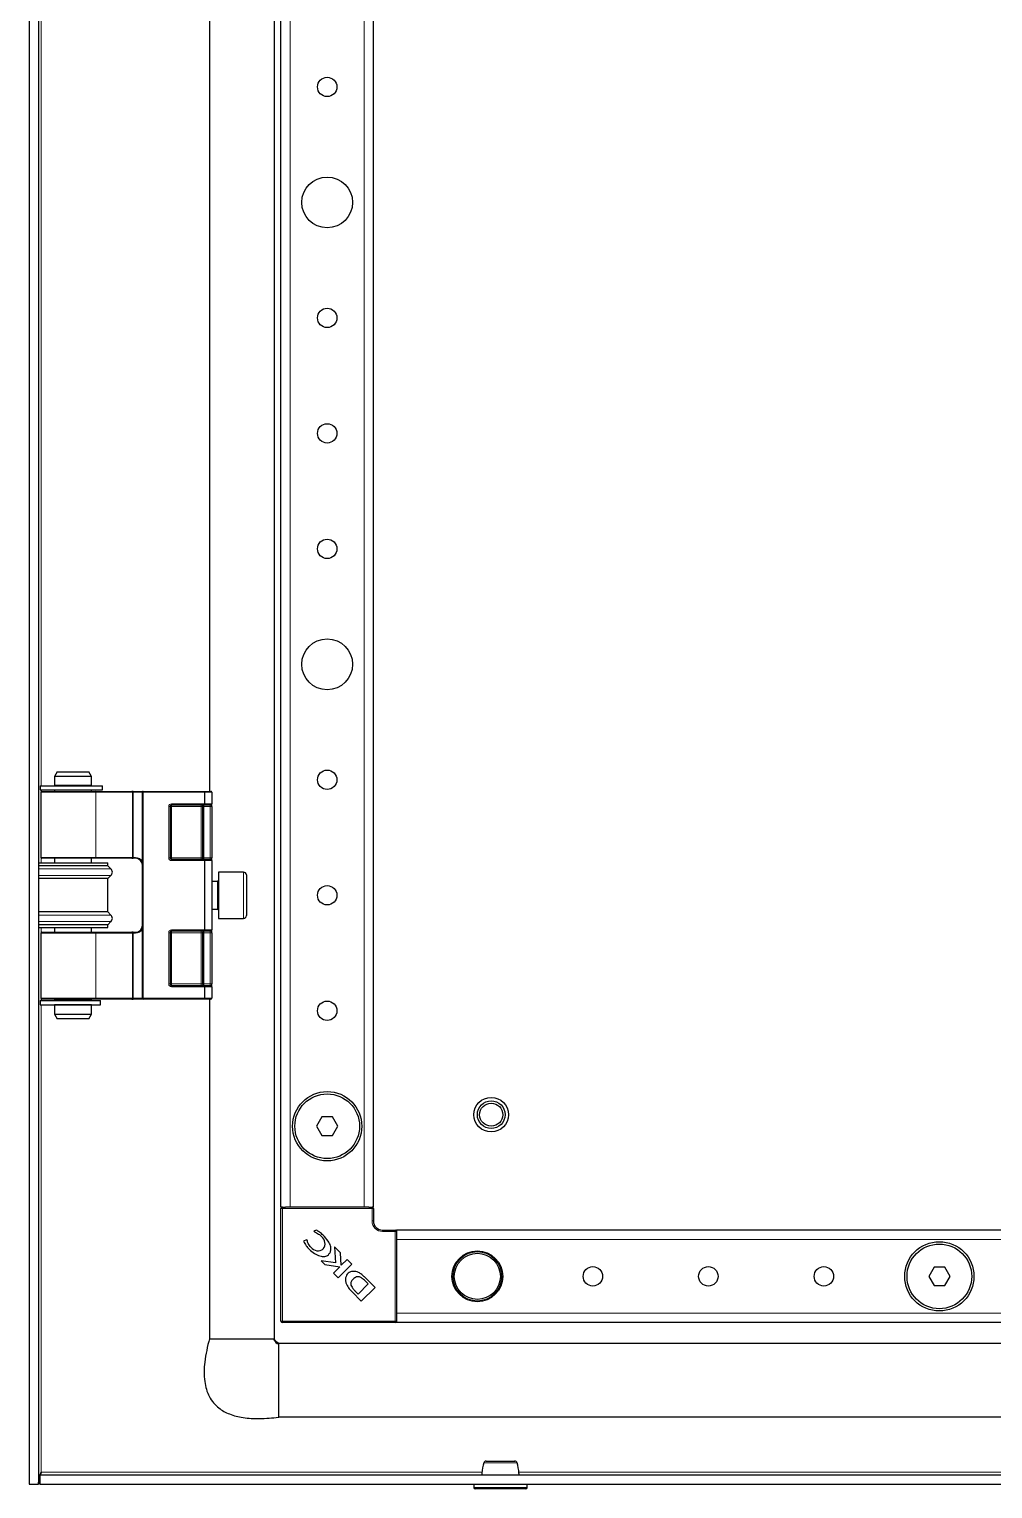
# Model space of a CAD drawing. Header units: millimetres. Extents: x -984 to 2790, y -1538 to 1219.
# Drawn here: x -619.4 to -410.9, y -999.7 to -683.7 of the extents above; entities that cross this region are included whole.
import ezdxf

# ---------------------------------------------------------------- set-up
doc = ezdxf.new("R2010")
doc.units = ezdxf.units.MM

msp = doc.modelspace()

# ---------------------------------------------------------------- linework, layer by layer
at = {"color": 7, "linetype": 'Continuous', "lineweight": 25}
for p, q in [((-619.44, 556.28), (-619.44, -998.72)), ((-617.44, 556.28), (-617.44, -998.72)), ((-566.44, 524.78), (-566.44, -967.22)), ((-564.94, -938.72), (-564.94, 496.28)), ((-544.94, -938.72), (-544.94, 496.28)), ((-580.44, -518.72), (-580.44, -848.72)), ((-613.36, -844.47), (-613.94, -845.47)), ((-613.94, -845.47), (-613.94, -847.47)), ((-610.47, -845.47), (-613.94, -845.47)), ((-613.36, -844.47), (-610.39, -844.47)), ((-605.94, -845.47), (-610.47, -845.47)), ((-610.39, -844.47), (-606.52, -844.47)), ((-605.94, -845.47), (-606.52, -844.47)), ((-605.94, -847.47), (-605.94, -845.47)), ((-617.09, -847.52), (-617.09, -848.42)), ((-617.09, -847.52), (-603.62, -847.52)), ((-617.09, -848.42), (-603.62, -848.42)), ((-616.94, -848.92), (-616.94, -863.02)), ((-616.74, -848.72), (-605.13, -848.72)), ((-605.94, -847.47), (-613.94, -847.47)), ((-613.94, -848.47), (-613.94, -848.72)), ((-605.94, -848.47), (-613.94, -848.47)), ((-613.44, -847.47), (-613.44, -847.52)), ((-613.44, -848.42), (-613.44, -848.47)), ((-606.44, -847.52), (-606.44, -847.47)), ((-606.44, -848.47), (-606.44, -848.42)), ((-605.94, -848.72), (-605.94, -848.47)), ((-605.13, -848.72), (-597.24, -848.72)), ((-603.62, -847.52), (-603.57, -847.52)), ((-603.62, -848.42), (-603.57, -848.42)), ((-603.57, -848.42), (-603.57, -847.52)), ((-596.96, -848.72), (-597.24, -848.72)), ((-596.96, -848.72), (-594.74, -848.72)), ((-594.94, -893.52), (-594.94, -848.92)), ((-594.74, -848.72), (-581.52, -848.72)), ((-581.52, -848.72), (-580.14, -848.72)), ((-581.44, -851.42), (-581.44, -848.92)), ((-579.94, -848.92), (-579.94, -851.42)), ((-588.94, -852.02), (-588.94, -863.12)), ((-581.56, -851.72), (-588.64, -851.72)), ((-581.94, -852.02), (-581.94, -863.12)), ((-580.24, -851.72), (-581.56, -851.72)), ((-579.94, -852.02), (-579.94, -851.42)), ((-579.94, -852.02), (-579.94, -863.12)), ((-617.44, -864.22), (-602.44, -864.22)), ((-602.44, -864.82), (-617.44, -864.82)), ((-605.13, -863.22), (-616.74, -863.22)), ((-613.94, -863.22), (-613.94, -864.22)), ((-605.94, -864.22), (-605.94, -863.22)), ((-597.24, -863.22), (-605.13, -863.22)), ((-602.44, -864.82), (-602.44, -864.22)), ((-601.74, -865.5), (-602.44, -864.82)), ((-597.24, -863.22), (-596.96, -863.22)), ((-596.44, -863.22), (-596.96, -863.22)), ((-588.64, -863.42), (-581.56, -863.42)), ((-581.56, -863.42), (-580.24, -863.42)), ((-581.44, -878.72), (-581.44, -863.72)), ((-579.94, -863.72), (-579.94, -863.12)), ((-579.94, -863.72), (-579.94, -878.72)), ((-602.44, -867.62), (-617.44, -867.62)), ((-602.44, -867.62), (-601.74, -866.93)), ((-602.44, -874.82), (-602.44, -867.62)), ((-578.69, -868.22), (-579.94, -868.22)), ((-573.04, -866.22), (-578.44, -866.22)), ((-578.44, -866.22), (-578.44, -871.22)), ((-572.44, -866.82), (-572.44, -871.22)), ((-578.44, -871.22), (-578.44, -876.22)), ((-572.44, -871.22), (-572.44, -875.62)), ((-602.44, -874.82), (-617.44, -874.82)), ((-601.74, -875.5), (-602.44, -874.82)), ((-579.94, -874.22), (-578.69, -874.22)), ((-602.44, -877.62), (-617.44, -877.62)), ((-617.44, -878.22), (-602.44, -878.22)), ((-613.94, -878.22), (-613.94, -879.22)), ((-605.94, -879.22), (-605.94, -878.22)), ((-602.44, -877.62), (-601.74, -876.93)), ((-602.44, -878.22), (-602.44, -877.62)), ((-578.44, -876.22), (-573.04, -876.22)), ((-616.94, -879.42), (-616.94, -893.52)), ((-616.74, -879.22), (-605.13, -879.22)), ((-605.13, -879.22), (-597.24, -879.22)), ((-596.96, -879.22), (-597.24, -879.22)), ((-596.96, -879.22), (-596.44, -879.22)), ((-588.94, -879.32), (-588.94, -890.42)), ((-581.56, -879.02), (-588.64, -879.02)), ((-581.94, -879.32), (-581.94, -890.42)), ((-580.24, -879.02), (-581.56, -879.02)), ((-579.94, -879.32), (-579.94, -878.72)), ((-579.94, -879.32), (-579.94, -890.42)), ((-588.64, -890.72), (-581.56, -890.72)), ((-581.56, -890.72), (-580.24, -890.72)), ((-581.44, -893.52), (-581.44, -891.02)), ((-579.94, -891.02), (-579.94, -890.42)), ((-579.94, -891.02), (-579.94, -893.52)), ((-617.09, -894.02), (-617.09, -894.92)), ((-617.09, -894.02), (-604.1, -894.02)), ((-605.13, -893.72), (-616.74, -893.72)), ((-613.94, -893.72), (-613.94, -893.97)), ((-605.94, -893.97), (-613.94, -893.97)), ((-613.44, -893.97), (-613.44, -894.02)), ((-606.44, -894.02), (-606.44, -893.97)), ((-605.94, -893.97), (-605.94, -893.72)), ((-597.24, -893.72), (-605.13, -893.72)), ((-604.1, -894.02), (-604.02, -894.02)), ((-604.02, -894.92), (-604.02, -894.02)), ((-604.02, -894.02), (-604, -894.02)), ((-604, -894.92), (-604, -894.02)), ((-597.24, -893.72), (-596.96, -893.72)), ((-594.74, -893.72), (-596.96, -893.72)), ((-581.52, -893.72), (-594.74, -893.72)), ((-580.14, -893.72), (-581.52, -893.72)), ((-580.44, -893.72), (-580.44, -967.22)), ((-617.09, -894.92), (-604.1, -894.92)), ((-613.94, -894.97), (-613.94, -896.97)), ((-605.94, -894.97), (-613.94, -894.97)), ((-613.94, -896.97), (-613.36, -897.97)), ((-613.94, -896.97), (-605.94, -896.97)), ((-613.44, -894.92), (-613.44, -894.97)), ((-606.52, -897.97), (-605.94, -896.97)), ((-606.44, -894.97), (-606.44, -894.92)), ((-605.94, -896.97), (-605.94, -894.97)), ((-604.1, -894.92), (-604.02, -894.92)), ((-604.02, -894.92), (-604, -894.92)), ((-606.52, -897.97), (-613.36, -897.97)), ((-556.09, -919.22), (-557.25, -921.22)), ((-553.78, -919.22), (-556.09, -919.22)), ((-552.63, -921.22), (-553.78, -919.22)), ((-557.25, -921.22), (-556.09, -923.22)), ((-553.78, -923.22), (-552.63, -921.22)), ((-556.09, -923.22), (-553.78, -923.22)), ((-564.64, -938.72), (-564.94, -938.72)), ((-564.94, -963.42), (-564.94, -939.02)), ((-564.64, -938.72), (-563.99, -938.72)), ((-562.94, -938.72), (-563.99, -938.72)), ((-546.94, -938.72), (-562.94, -938.72)), ((-545.89, -938.72), (-546.94, -938.72)), ((-545.89, -938.72), (-545.24, -938.72)), ((-544.94, -938.72), (-545.24, -938.72)), ((-544.94, -939.02), (-544.94, -941.72)), ((-557.31, -943.72), (-557.82, -943.97)), ((-557.82, -943.97), (-557.71, -944.08)), ((-542.94, -943.72), (-540.24, -943.72)), ((-359.94, -943.72), (-539.94, -943.72)), ((-539.94, -943.72), (-539.94, -944.02)), ((-539.94, -944.02), (-539.94, -944.66)), ((-539.94, -944.66), (-539.94, -945.72)), ((-559.39, -945.78), (-560.08, -946.11)), ((-559.26, -945.92), (-559.39, -945.78)), ((-553.35, -947.35), (-553.17, -950.82)), ((-552.07, -948.63), (-553.35, -947.35)), ((-539.94, -945.72), (-539.94, -961.72)), ((-556.27, -950.35), (-555.47, -951.14)), ((-553.17, -950.82), (-556.27, -950.35)), ((-555.47, -951.14), (-552.21, -951.63)), ((-552.55, -954.07), (-549.59, -951.11)), ((-551.89, -951.29), (-552.07, -948.63)), ((-550.65, -950.05), (-551.89, -951.29)), ((-549.59, -951.11), (-550.65, -950.05)), ((-552.21, -951.63), (-553.6, -953.02)), ((-553.6, -953.02), (-552.55, -954.07)), ((-546.48, -954.22), (-546.49, -954.2)), ((-544.59, -956.11), (-546.48, -954.22)), ((-423.59, -951.72), (-424.75, -953.72)), ((-424.75, -953.72), (-423.59, -955.72)), ((-421.28, -951.72), (-423.59, -951.72)), ((-420.13, -953.72), (-421.28, -951.72)), ((-421.28, -955.72), (-420.13, -953.72)), ((-549.54, -957.08), (-547.55, -959.07)), ((-548.99, -956.83), (-548.25, -957.55)), ((-548.25, -957.55), (-546.07, -955.37)), ((-547.55, -959.07), (-544.59, -956.11)), ((-546.07, -955.37), (-546.75, -954.71)), ((-423.59, -955.72), (-421.28, -955.72)), ((-540.24, -963.72), (-564.64, -963.72)), ((-539.94, -961.72), (-539.94, -962.77)), ((-539.94, -962.77), (-539.94, -963.42)), ((-539.94, -963.42), (-539.94, -963.72)), ((-359.94, -963.72), (-539.94, -963.72)), ((-565.44, -968.22), (-359.34, -968.22)), ((-232.44, -984.22), (-565.44, -984.22)), ((-617.14, -996.72), (-226.74, -996.72)), ((-617.14, -996.72), (-617.14, -998.72)), ((-617.04, -996.72), (-616.84, -996.12)), ((-619.44, -998.72), (-617.44, -998.72)), ((-617.14, -998.72), (-226.74, -998.72)), ((-523.19, -998.72), (-523.19, -999.47)), ((-520.45, -999.72), (-522.94, -999.72)), ((-511.94, -999.72), (-520.45, -999.72)), ((-511.69, -999.47), (-511.69, -998.72))]:
    msp.add_line(p, q, dxfattribs=at)
at = {"color": 8, "linetype": 'Continuous', "lineweight": 18}
for p, q in [((-562.94, -938.72), (-562.94, 496.28)), ((-546.94, -938.72), (-546.94, 496.28)), ((-616.84, -847.52), (-616.84, -519.92)), ((-604.99, -848.92), (-616.94, -848.92)), ((-616.84, -848.74), (-616.84, -848.42)), ((-604.99, -848.92), (-604.99, -863.02)), ((-597.1, -848.92), (-604.99, -848.92)), ((-603.62, -847.52), (-603.62, -848.42)), ((-597.1, -863.02), (-597.1, -848.92)), ((-596.96, -848.92), (-597.1, -848.92)), ((-596.96, -848.92), (-596.96, -848.72)), ((-596.96, -848.92), (-596.96, -863.02)), ((-594.94, -848.92), (-596.96, -848.92)), ((-594.94, -848.92), (-594.74, -848.92)), ((-594.74, -848.72), (-594.74, -848.92)), ((-581.44, -848.92), (-594.74, -848.92)), ((-594.74, -848.92), (-594.74, -893.52)), ((-579.94, -848.92), (-581.44, -848.92)), ((-589.24, -863.12), (-589.24, -852.02)), ((-589.24, -852.02), (-588.94, -852.02)), ((-588.94, -852.02), (-588.64, -852.02)), ((-588.64, -851.42), (-581.44, -851.42)), ((-588.64, -851.42), (-588.64, -851.72)), ((-588.64, -851.72), (-588.64, -852.02)), ((-582.24, -852.02), (-588.64, -852.02)), ((-588.64, -852.02), (-588.64, -863.12)), ((-582.24, -851.72), (-582.24, -852.02)), ((-582.24, -852.02), (-581.94, -852.02)), ((-582.24, -863.12), (-582.24, -852.02)), ((-581.94, -852.02), (-581.64, -852.02)), ((-581.64, -851.72), (-581.64, -852.02)), ((-580.24, -852.02), (-581.64, -852.02)), ((-581.64, -852.02), (-581.64, -863.12)), ((-581.44, -851.42), (-579.94, -851.42)), ((-580.24, -851.72), (-580.24, -852.02)), ((-579.94, -852.02), (-580.24, -852.02)), ((-580.24, -863.12), (-580.24, -852.02)), ((-601.74, -865.5), (-617.44, -865.5)), ((-616.94, -863.02), (-604.99, -863.02)), ((-616.84, -864.22), (-616.84, -863.19)), ((-604.99, -863.02), (-597.1, -863.02)), ((-596.96, -863.02), (-597.1, -863.02)), ((-596.96, -863.22), (-596.96, -863.02)), ((-596.96, -863.02), (-596.44, -863.02)), ((-596.44, -863.22), (-596.44, -863.02)), ((-588.94, -863.12), (-589.24, -863.12)), ((-588.64, -863.12), (-588.94, -863.12)), ((-588.64, -863.12), (-582.24, -863.12)), ((-588.64, -863.12), (-588.64, -863.42)), ((-588.64, -863.42), (-588.64, -863.72)), ((-581.44, -863.72), (-588.64, -863.72)), ((-582.24, -863.12), (-582.24, -863.42)), ((-581.94, -863.12), (-582.24, -863.12)), ((-581.64, -863.12), (-581.94, -863.12)), ((-581.64, -863.12), (-580.24, -863.12)), ((-581.64, -863.12), (-581.64, -863.42)), ((-579.94, -863.72), (-581.44, -863.72)), ((-580.24, -863.12), (-580.24, -863.42)), ((-580.24, -863.12), (-579.94, -863.12)), ((-601.74, -866.93), (-617.44, -866.93)), ((-578.69, -874.22), (-578.69, -868.22)), ((-573.04, -871.22), (-573.04, -866.22)), ((-573.04, -876.22), (-573.04, -871.22)), ((-601.74, -875.5), (-617.44, -875.5)), ((-601.74, -876.93), (-617.44, -876.93)), ((-616.84, -879.24), (-616.84, -878.22)), ((-604.99, -879.42), (-616.94, -879.42)), ((-604.99, -879.42), (-604.99, -893.52)), ((-597.1, -879.42), (-604.99, -879.42)), ((-597.1, -893.52), (-597.1, -879.42)), ((-597.1, -879.42), (-596.96, -879.42)), ((-596.96, -879.42), (-596.96, -879.22)), ((-596.96, -879.42), (-596.96, -893.52)), ((-596.44, -879.42), (-596.96, -879.42)), ((-596.44, -879.42), (-596.44, -879.22)), ((-589.24, -890.42), (-589.24, -879.32)), ((-589.24, -879.32), (-588.94, -879.32)), ((-588.94, -879.32), (-588.64, -879.32)), ((-588.64, -878.72), (-581.44, -878.72)), ((-588.64, -879.02), (-588.64, -878.72)), ((-588.64, -879.02), (-588.64, -879.32)), ((-582.24, -879.32), (-588.64, -879.32)), ((-588.64, -879.32), (-588.64, -890.42)), ((-582.24, -879.02), (-582.24, -879.32)), ((-582.24, -879.32), (-581.94, -879.32)), ((-582.24, -890.42), (-582.24, -879.32)), ((-581.94, -879.32), (-581.64, -879.32)), ((-581.64, -879.32), (-581.64, -879.02)), ((-580.24, -879.32), (-581.64, -879.32)), ((-581.64, -879.32), (-581.64, -890.42)), ((-581.44, -878.72), (-579.94, -878.72)), ((-580.24, -879.32), (-580.24, -879.02)), ((-580.24, -879.32), (-579.94, -879.32)), ((-580.24, -890.42), (-580.24, -879.32)), ((-589.24, -890.42), (-588.94, -890.42)), ((-588.94, -890.42), (-588.64, -890.42)), ((-588.64, -890.42), (-582.24, -890.42)), ((-588.64, -890.42), (-588.64, -890.72)), ((-588.64, -891.02), (-588.64, -890.72)), ((-581.44, -891.02), (-588.64, -891.02)), ((-582.24, -890.42), (-582.24, -890.72)), ((-582.24, -890.42), (-581.94, -890.42)), ((-581.94, -890.42), (-581.64, -890.42)), ((-581.64, -890.72), (-581.64, -890.42)), ((-581.64, -890.42), (-580.24, -890.42)), ((-579.94, -891.02), (-581.44, -891.02)), ((-580.24, -890.72), (-580.24, -890.42)), ((-580.24, -890.42), (-579.94, -890.42)), ((-616.94, -893.52), (-604.99, -893.52)), ((-616.84, -894.02), (-616.84, -893.69)), ((-604.99, -893.52), (-597.1, -893.52)), ((-604.1, -894.02), (-604.1, -894.92)), ((-597.1, -893.52), (-596.96, -893.52)), ((-596.96, -893.72), (-596.96, -893.52)), ((-596.96, -893.52), (-594.94, -893.52)), ((-594.74, -893.52), (-594.94, -893.52)), ((-594.74, -893.52), (-581.44, -893.52)), ((-594.74, -893.52), (-594.74, -893.72)), ((-581.44, -893.52), (-579.94, -893.52)), ((-616.84, -996.12), (-616.84, -894.92)), ((-564.94, -939.02), (-564.64, -939.02)), ((-564.64, -938.72), (-564.64, -939.02)), ((-564.64, -939.02), (-564.64, -963.42)), ((-545.24, -939.02), (-564.64, -939.02)), ((-545.24, -938.72), (-545.24, -939.02)), ((-545.24, -941.72), (-545.24, -939.02)), ((-545.24, -939.02), (-544.94, -939.02)), ((-544.94, -941.72), (-545.24, -941.72)), ((-542.94, -943.72), (-542.94, -944.02)), ((-540.24, -944.02), (-542.94, -944.02)), ((-540.24, -943.72), (-540.24, -944.02)), ((-540.24, -963.42), (-540.24, -944.02)), ((-540.24, -944.02), (-539.94, -944.02)), ((-359.94, -945.72), (-539.94, -945.72)), ((-564.64, -963.42), (-564.94, -963.42)), ((-564.64, -963.42), (-540.24, -963.42)), ((-564.64, -963.42), (-564.64, -963.72)), ((-540.24, -963.42), (-540.24, -963.72)), ((-540.24, -963.42), (-539.94, -963.42)), ((-359.94, -961.72), (-539.94, -961.72)), ((-521.41, -996.12), (-616.84, -996.12)), ((-330.41, -996.12), (-513.47, -996.12)), ((-523.19, -999.47), (-520.58, -999.47)), ((-520.58, -999.47), (-511.69, -999.47))]:
    msp.add_line(p, q, dxfattribs=at)
at = {"color": 7, "linetype": 'Continuous', "lineweight": 25}
for centre, radius in [((-554.94, -696.22), 2.1), ((-554.94, -721.22), 5.5), ((-554.94, -746.22), 2.1), ((-554.94, -771.22), 2.1), ((-554.94, -796.22), 2.1), ((-554.94, -821.22), 5.5), ((-554.94, -846.22), 2.1), ((-554.94, -871.22), 2.1), ((-554.94, -896.22), 2.1), ((-554.94, -921.22), 7.5), ((-554.94, -921.22), 7), ((-519.44, -918.72), 3.75), ((-519.44, -918.72), 3), ((-519.44, -918.72), 2.5), ((-422.44, -953.72), 7.5), ((-422.44, -953.72), 7), ((-522.44, -953.72), 5.5), ((-522.44, -953.72), 5), ((-497.44, -953.72), 2.1), ((-472.44, -953.72), 2.1), ((-447.44, -953.72), 2.1)]:
    msp.add_circle(centre, radius, dxfattribs=at)
at = {"color": 8, "linetype": 'Continuous', "lineweight": 18}
msp.add_circle((-522.44, -953.72), 5.3, dxfattribs=at)
at = {"color": 7, "linetype": 'Continuous', "lineweight": 25}
for centre, radius, start, end in [((-616.74, -848.92), 0.2, 90, 180), ((-594.74, -848.92), 0.2, 90, 180), ((-580.14, -848.92), 0.2, 0, 90), ((-588.64, -852.02), 0.3, 90, 180), ((-581.64, -852.02), 0.3, 90, 180), ((-580.24, -851.42), 0.3, 270, 0), ((-616.74, -863.02), 0.2, 180, 270), ((-602.44, -866.22), 1, 314.427, 45.573), ((-596.44, -864.72), 1.5, 0, 90), ((-588.64, -863.12), 0.3, 180, 270), ((-581.64, -863.12), 0.3, 180, 270), ((-580.24, -863.72), 0.3, 0, 90), ((-578.69, -867.97), 0.25, 270, 360), ((-573.04, -866.82), 0.6, 360, 90), ((-578.69, -874.47), 0.25, 0, 90), ((-602.44, -876.22), 1, 314.427, 45.573), ((-596.44, -877.72), 1.5, 270, 0), ((-573.04, -875.62), 0.6, 270, 0), ((-616.74, -879.42), 0.2, 90, 180), ((-588.64, -879.32), 0.3, 90, 180), ((-581.64, -879.32), 0.3, 90, 180), ((-580.24, -878.72), 0.3, 270, 0), ((-588.64, -890.42), 0.3, 180, 270), ((-581.64, -890.42), 0.3, 180, 270), ((-580.24, -891.02), 0.3, 0, 90), ((-616.74, -893.52), 0.2, 180, 270), ((-594.74, -893.52), 0.2, 180, 270), ((-580.14, -893.52), 0.2, 270, 0), ((-564.64, -939.02), 0.3, 90, 180), ((-545.24, -939.02), 0.3, 0, 90), ((-542.94, -941.72), 2, 180, 270), ((-540.24, -944.02), 0.3, 0, 90), ((-556.94, -946.21), 1.97, 218.454, 305.887), ((-557.34, -946.64), 1.94, 323.3097, 52.3464), ((-546.33, -953.42), 4.87, 200.3445, 228.7777), ((-544.52, -952.64), 6.12, 216.9888, 223.0744), ((-564.64, -963.42), 0.3, 180, 270), ((-540.24, -963.42), 0.3, 270, 0), ((-520.55, -994.22), 0.5, 89.9637, 164.834), ((-514.33, -994.22), 0.5, 15.2465, 90.046), ((-522.94, -999.47), 0.25, 180, 270), ((-511.94, -999.47), 0.25, 270, 0)]:
    msp.add_arc(centre, radius, start, end, dxfattribs=at)
at = {"color": 8, "linetype": 'Continuous', "lineweight": 18}
for centre, radius, start, end in [((-605.17, -848.89), 0.179, 351.9505, 78.5782), ((-597.28, -848.89), 0.179, 351.9505, 78.5782), ((-588.64, -852.02), 0.6, 90, 180), ((-605.17, -863.04), 0.179, 281.4218, 8.0495), ((-597.28, -863.04), 0.179, 281.4218, 8.0495), ((-596.44, -864.72), 1.7, 28.0725, 90), ((-588.64, -863.12), 0.6, 180, 270), ((-605.17, -879.39), 0.179, 351.9505, 78.5782), ((-597.28, -879.39), 0.179, 351.9505, 78.5782), ((-596.44, -877.72), 1.7, 270, 331.9275), ((-588.64, -879.32), 0.6, 90, 180), ((-588.64, -890.42), 0.6, 180, 270), ((-605.17, -893.54), 0.179, 281.4218, 8.0495), ((-597.28, -893.54), 0.179, 281.4218, 8.0495), ((-542.94, -941.72), 2.3, 180, 270)]:
    msp.add_arc(centre, radius, start, end, dxfattribs=at)
at = {"color": 7, "linetype": 'Continuous', "lineweight": 25}
for centre, major_axis, start_param, end_param in [((-581.52, -848.92), (0, 0.2), 4.712389, 6.283185), ((-581.56, -851.42), (0, 0.3), 3.141593, 4.712389), ((-581.56, -863.72), (0, 0.3), 4.712389, 6.283185), ((-581.56, -878.72), (0, 0.3), 3.141593, 4.712389), ((-581.56, -891.02), (0, 0.3), 4.712389, 6.283185), ((-581.52, -893.52), (0, 0.2), 3.141593, 4.712389)]:
    msp.add_ellipse(centre, major_axis=major_axis, ratio=0.414214, start_param=start_param, end_param=end_param, dxfattribs=at)
for points, knots in [([(-557.71, -944.08), (-557.4, -944.22), (-556.83, -944.48), (-556.37, -944.91), (-556.16, -945.11)], [0, 0, 0, 0, 0.547643, 1, 1, 1, 1]), ([(-555.8, -944.82), (-556.07, -944.58), (-556.53, -944.15), (-557.08, -943.85), (-557.31, -943.72)], [0, 0, 0, 0, 0.577653, 1, 1, 1, 1]), ([(-554.68, -949.05), (-554.54, -948.89), (-554.26, -948.55), (-554.09, -947.86), (-554.22, -946.98), (-554.79, -945.91), (-555.43, -945.22), (-555.8, -944.82)], [0, 0, 0, 0, 0.130532, 0.266031, 0.423997, 0.666819, 1, 1, 1, 1]), ([(-560.08, -946.11), (-559.9, -946.45), (-559.56, -947.08), (-559.07, -947.61), (-558.85, -947.85)], [0, 0, 0, 0, 0.5368, 1, 1, 1, 1]), ([(-558.49, -947.43), (-558.7, -947.17), (-559.08, -946.72), (-559.2, -946.16), (-559.26, -945.92)], [0, 0, 0, 0, 0.5796082, 1, 1, 1, 1]), ([(-558.85, -947.85), (-558.47, -948.18), (-557.78, -948.79), (-556.61, -949.34), (-555.67, -949.48), (-555.02, -949.33), (-554.79, -949.14), (-554.68, -949.05)], [0, 0, 0, 0, 0.315674, 0.58952, 0.813199, 0.909026, 1, 1, 1, 1]), ([(-547.82, -953.07), (-548.03, -952.96), (-548.42, -952.75), (-549.05, -952.64), (-549.64, -952.67), (-550.18, -952.87), (-550.61, -953.23), (-550.91, -953.75), (-551.02, -954.4), (-550.94, -954.86), (-550.89, -955.11)], [0, 0, 0, 0, 0.138091, 0.265455, 0.384013, 0.496103, 0.605759, 0.71979, 0.847662, 1, 1, 1, 1]), ([(-546.75, -954.71), (-546.95, -954.52), (-547.31, -954.17), (-547.85, -953.84), (-548.3, -953.78), (-548.64, -953.85), (-549, -954.04), (-549.21, -954.23), (-549.32, -954.34)], [0, 0, 0, 0, 0.274676, 0.503042, 0.607381, 0.716579, 0.843412, 1, 1, 1, 1]), ([(-546.98, -953.75), (-547.13, -953.61), (-547.4, -953.37), (-547.69, -953.16), (-547.82, -953.07)], [0, 0, 0, 0, 0.55183, 1, 1, 1, 1]), ([(-546.49, -954.2), (-546.57, -954.13), (-546.73, -953.97), (-546.9, -953.82), (-546.98, -953.75)], [0, 0, 0, 0, 0.486421, 1, 1, 1, 1]), ([(-549.32, -954.34), (-549.41, -954.44), (-549.58, -954.61), (-549.76, -954.89), (-549.85, -955.16), (-549.85, -955.49), (-549.7, -955.89), (-549.51, -956.17), (-549.41, -956.33)], [0, 0, 0, 0, 0.176808, 0.319231, 0.43938, 0.552395, 0.749205, 1, 1, 1, 1]), ([(-580.44, -967.22), (-580.85, -968.9), (-581.58, -971.94), (-581.67, -976.25), (-580.7, -979.8), (-578.65, -982.25), (-576.01, -983.68), (-572.99, -984.42), (-569.39, -984.62), (-566.82, -984.36), (-565.44, -984.22)], [0, 0, 0, 0, 0.176067, 0.318225, 0.435596, 0.543482, 0.633889, 0.737152, 0.858183, 1, 1, 1, 1]), ([(-567.42, -967.22), (-567.12, -967.22), (-566.67, -967.22), (-566.58, -967.22), (-566.55, -967.22)], [0, 0, 0, 0, 0.649139, 1, 1, 1, 1]), ([(-565.44, -968.38), (-565.54, -968.37), (-565.68, -968.35), (-565.83, -968.28), (-565.92, -968.22), (-565.97, -968.16), (-566.01, -968.08), (-566.04, -968.01), (-566.11, -967.84), (-566.28, -967.76), (-566.43, -967.53), (-566.46, -967.33), (-566.48, -967.22)], [0, 0, 0, 0, 0.146823, 0.202041, 0.247643, 0.28691, 0.323569, 0.360785, 0.40083, 0.628513, 0.79432, 1, 1, 1, 1]), ([(-565.44, -968.22), (-565.66, -968.07), (-566.07, -967.8), (-566.32, -967.4), (-566.44, -967.22)], [0, 0, 0, 0, 0.556114, 1, 1, 1, 1]), ([(-565.44, -984.22), (-565.44, -984.19), (-565.44, -984.12), (-565.44, -983.48), (-565.44, -982.02), (-565.44, -979.83), (-565.44, -977.82), (-565.44, -976.22), (-565.44, -974.61), (-565.44, -972.61), (-565.44, -970.43), (-565.44, -968.92), (-565.44, -968.52), (-565.44, -968.38)], [0, 0, 0, 0, 0.069165, 0.1363, 0.267291, 0.398282, 0.465417, 0.534583, 0.603748, 0.670883, 0.801874, 0.932865, 1, 1, 1, 1]), ([(-521.03, -994.07), (-521.22, -994.81), (-521.44, -995.67), (-521.46, -996.59), (-521.46, -996.72)], [0, 0, 0, 0, 0.85815, 1, 1, 1, 1]), ([(-520.51, -993.72), (-520.52, -993.72), (-520.57, -993.72), (-520.29, -993.72), (-519.77, -993.72), (-519.05, -993.72), (-518.2, -993.72), (-517.13, -993.72), (-516.11, -993.72), (-515.22, -993.72), (-514.61, -993.72), (-514.32, -993.72), (-514.36, -993.72), (-514.37, -993.72)], [0, 0, 0, 0, 0.03384, 0.141254, 0.248698, 0.315774, 0.423314, 0.530846, 0.63821, 0.745706, 0.853372, 0.960917, 1, 1, 1, 1]), ([(-513.42, -996.72), (-513.42, -996.59), (-513.44, -995.67), (-513.66, -994.81), (-513.85, -994.07)], [0, 0, 0, 0, 0.14185, 1, 1, 1, 1]), ([(-617.44, -998.72), (-617.41, -998.28), (-617.38, -997.72), (-617.18, -997.16), (-617.14, -997.04)], [0, 0, 0, 0, 0.773459, 1, 1, 1, 1])]:
    msp.add_open_spline(points, degree=3, knots=knots, dxfattribs=at)
for points in [[(-580.44, -967.22), (-580.4, -967.22), (-580.31, -967.22), (-579.74, -967.22), (-579.46, -967.22)], [(-579.46, -967.22), (-579.13, -967.22), (-578.47, -967.22), (-577.49, -967.22), (-577.01, -967.22)], [(-577.01, -967.22), (-576.45, -967.22), (-575.32, -967.22), (-574.07, -967.22), (-573.44, -967.22)], [(-573.44, -967.22), (-572.81, -967.22), (-571.56, -967.22), (-570.43, -967.22), (-569.87, -967.22)], [(-569.87, -967.22), (-569.38, -967.22), (-568.41, -967.22), (-567.75, -967.22), (-567.42, -967.22)], [(-616.84, -996.12), (-616.86, -996.2), (-616.91, -996.35), (-616.99, -996.55), (-617.06, -996.69), (-617.11, -996.71), (-617.14, -996.72)]]:
    msp.add_open_spline(points, degree=3, dxfattribs=at)
at = {"color": 8, "linetype": 'Continuous', "lineweight": 18}
msp.add_open_spline([(-513.89, -994.09), (-513.88, -994.09), (-513.83, -994.09), (-514.17, -994.09), (-514.88, -994.09), (-515.9, -994.09), (-517.09, -994.09), (-518.31, -994.09), (-519.3, -994.09), (-520.13, -994.09), (-520.73, -994.09), (-521.06, -994.09), (-521, -994.09), (-520.99, -994.09)], degree=3, knots=[0, 0, 0, 0, 0.0388907, 0.1463802, 0.2539733, 0.3613829, 0.4686814, 0.5761648, 0.6836647, 0.7507067, 0.858068, 0.965424, 1, 1, 1, 1], dxfattribs=at)

doc.saveas('drawing.dxf')
